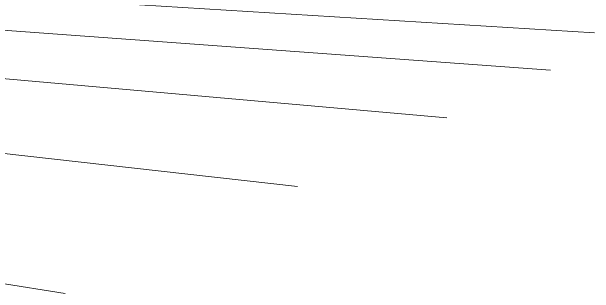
# Model space of a CAD drawing. Header units: inches. Extents: x 30764 to 30770, y -4780 to 4478.
# Drawn here: x 30769.2549 to 30769.5917, y 4477.4502 to 4477.6129 of the extents above; entities that cross this region are included whole.
import ezdxf

# ---------------------------------------------------------------- set-up
doc = ezdxf.new("R2010")
doc.units = ezdxf.units.IN
doc.header["$MEASUREMENT"] = 0
doc.layers.add('PAINT', color=190, linetype='Continuous', lineweight=9)

msp = doc.modelspace()

# ---------------------------------------------------------------- linework, layer by layer
at = {"layer": 'PAINT'}
for p, q in [((30769.59167, 4477.60066), (30769.23988, 4477.62242)), ((30769.56636, 4477.5792), (30769.15875, 4477.60885)), ((30769.50636, 4477.55162), (30769.05492, 4477.59148)), ((30769.42015, 4477.512), (30768.91732, 4477.56846)), ((30769.28577, 4477.45024), (30768.72628, 4477.5365))]:
    msp.add_line(p, q, dxfattribs=at)

doc.saveas('drawing.dxf')
